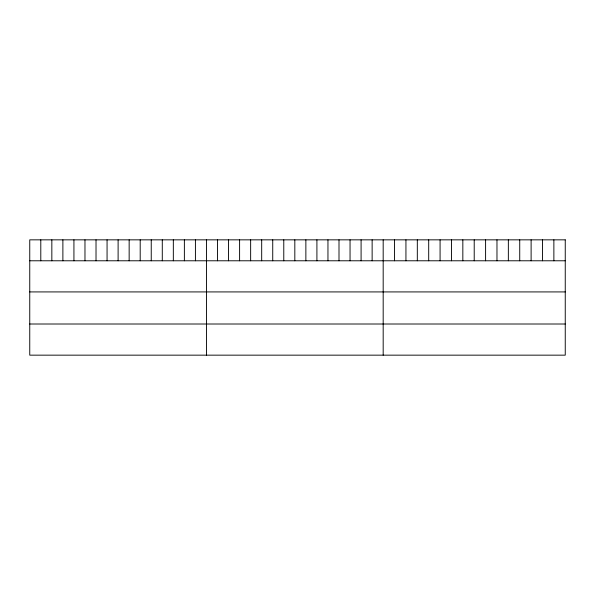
<?xml version="1.0" encoding="UTF-8"?>
<svg xmlns="http://www.w3.org/2000/svg" width="595" height="595" viewBox="0 0 595 595"><rect width="100%" height="100%" fill="white"/><g stroke="black" fill="none" stroke-linecap="round" stroke-linejoin="round"><path stroke-width="0.89" d="M29.75 260.781L565.25 260.781M29.75 291.922L565.25 291.922M29.75 324.007L565.25 324.007M553.871 239.845L553.871 260.781M542.491 239.845L542.491 260.781M531.112 239.845L531.112 260.781M519.732 239.845L519.732 260.781M508.353 239.845L508.353 260.781M496.974 239.845L496.974 260.781M485.594 239.845L485.594 260.781M474.215 239.845L474.215 260.781M462.836 239.845L462.836 260.781M451.456 239.845L451.456 260.781M440.077 239.845L440.077 260.781M428.697 239.845L428.697 260.781M417.318 239.845L417.318 260.781M405.939 239.845L405.939 260.781M394.559 239.845L394.559 260.781M383.18 239.845L383.18 355.156M372.135 239.845L372.135 260.781M361.091 239.845L361.091 260.781M350.046 239.845L350.046 260.781M339.001 239.845L339.001 260.781M327.957 239.845L327.957 260.781M316.912 239.845L316.912 260.781M305.867 239.845L305.867 260.781M294.822 239.845L294.822 260.781M283.778 239.845L283.778 260.781M272.733 239.845L272.733 260.781M261.688 239.845L261.688 260.781M250.644 239.845L250.644 260.781M239.599 239.845L239.599 260.781M228.554 239.845L228.554 260.781M217.51 239.845L217.51 260.781M206.465 239.845L206.465 355.156M195.42 239.845L195.42 260.781M184.376 239.845L184.376 260.781M173.331 239.845L173.331 260.781M162.286 239.845L162.286 260.781M151.242 239.845L151.242 260.781M140.197 239.845L140.197 260.781M129.152 239.845L129.152 260.781M118.108 239.845L118.108 260.781M107.063 239.845L107.063 260.781M96.018 239.845L96.018 260.781M84.973 239.845L84.973 260.781M73.929 239.845L73.929 260.781M62.884 239.845L62.884 260.781M51.839 239.845L51.839 260.781M40.795 239.845L40.795 260.781M565.25 239.845L29.75 239.845L29.75 355.156L565.25 355.156L565.25 239.845"/></g></svg>
